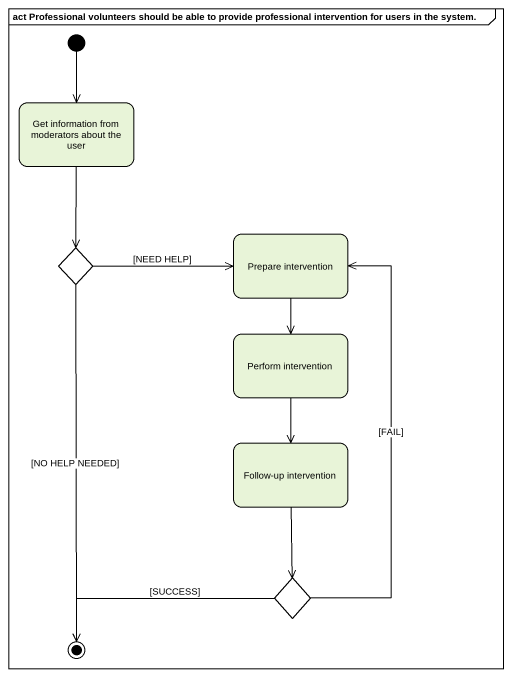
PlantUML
@startuml
mainframe act Professional volunteers should be able to provide professional intervention for users in the system.
hide empty description
state "Get information from moderators about the user" as Get_information_from
state choice1 <<choice>>
state "Prepare intervention" as Prepare_intervention
state "Perform intervention" as Perform_intervention
state "Follow-up intervention" as Follow_up_intervention
state choice2 <<choice>>
[*] --> Get_information_from
Get_information_from --> choice1
choice1 -right-> Prepare_intervention : [NEED HELP]
Prepare_intervention --> Perform_intervention
Perform_intervention --> Follow_up_intervention
Follow_up_intervention --> choice2
choice2 -up-> Prepare_intervention : [FAIL]
choice1 --> [*] : [NO HELP NEEDED]
choice2 -left-> [*] : [SUCCESS]
@enduml
